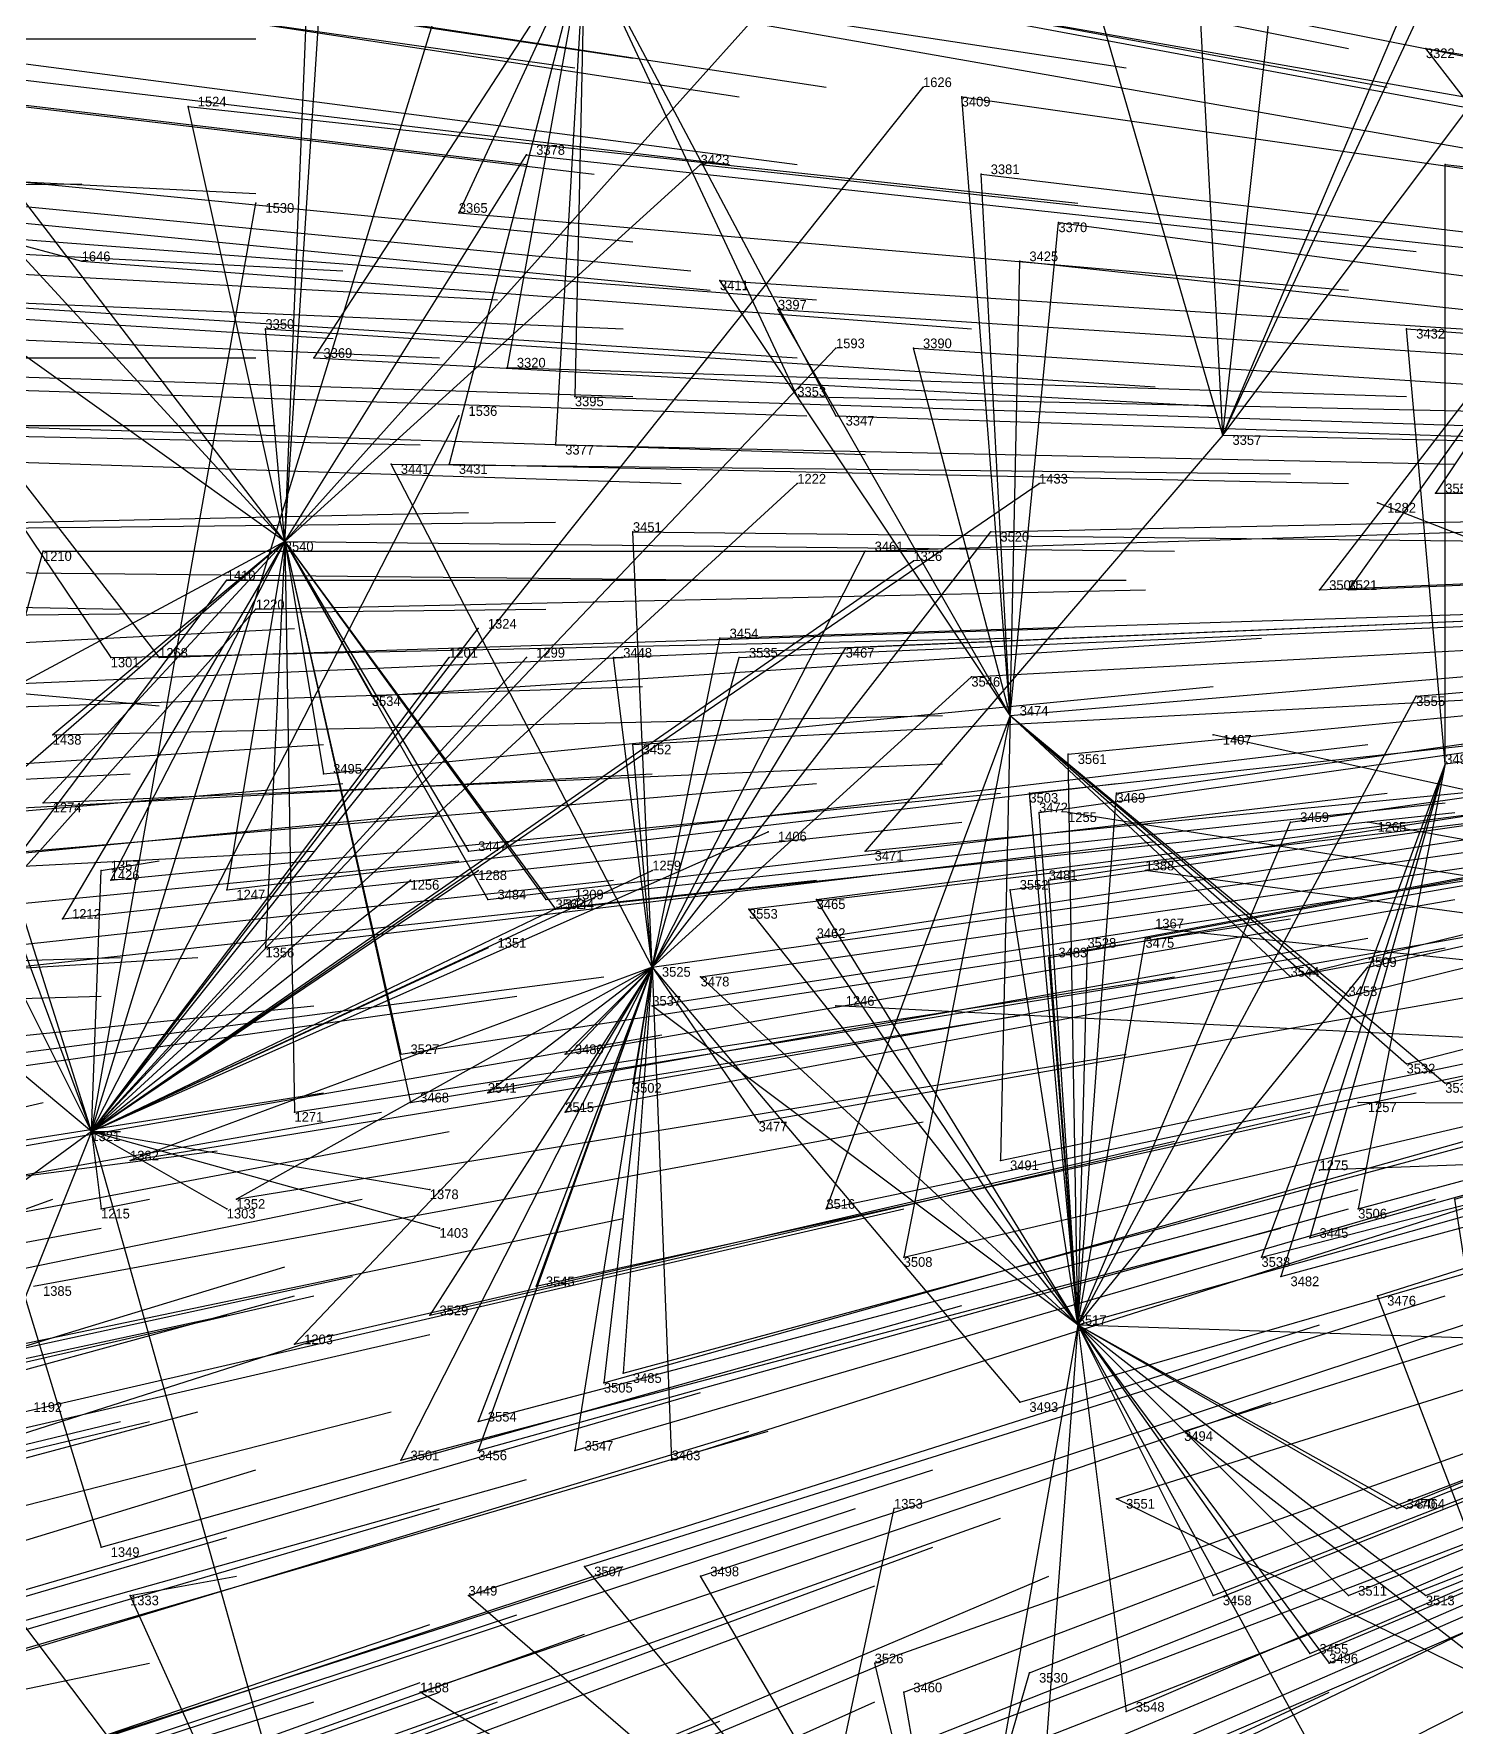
# Model space of a CAD drawing. Extents: x -0.5 to 0.59, y -0.5 to 0.58.
# Drawn here: x -0.3969 to -0.25, y -0.1255 to 0.0495 of the extents above; entities that cross this region are included whole.
import ezdxf

# ---------------------------------------------------------------- set-up
doc = ezdxf.new("R2010")
doc.units = 0
for name, color, linetype in [('Clients', 3, 'CONTINUOUS'), ('Facilities', 3, 'CONTINUOUS'), ('Facilities_lines', 3, 'CONTINUOUS'), ('Normals', 1, 'CONTINUOUS'), ('Source_points', 5, 'CONTINUOUS'), ('Text', 3, 'CONTINUOUS')]:
    doc.layers.add(name, color=color, linetype=linetype)

msp = doc.modelspace()

# ---------------------------------------------------------------- linework, layer by layer
at = {"layer": 'Clients', "color": 5}
for p in [(-0.253, 0.048, -0.644), (-0.305, 0.044, -1.25), (-0.301, 0.043, -0.761), (-0.381, 0.042, -0.958), (-0.346, 0.037, -0.87), (-0.328, 0.036, -0.826), (-0.251, 0.036, -0.633), (-0.299, 0.035, -0.752), (-0.374, 0.032, -1.25), (-0.353, 0.031, -0.887), (-0.291, 0.03, -0.732), (-0.392, 0.026, -0.983), (-0.295, 0.026, -0.74), (-0.326, 0.024, -0.818), (-0.32, 0.021, -0.802), (-0.373, 0.019, -0.935), (-0.255, 0.019, -0.638), (-0.368, 0.016, -0.921), (-0.314, 0.017, -1.25), (-0.306, 0.017, -0.766), (-0.348, 0.015, -0.87), (-0.341, 0.012, -0.854), (-0.318, 0.012, -0.796), (-0.353, 0.01, -1.25), (-0.314, 0.01, -0.784), (-0.343, 0.007, -0.857), (-0.36, 0.005, -0.9), (-0.354, 0.005, -0.885), (-0.318, 0.003, -1.25), (-0.293, 0.003, -1.25), (-0.252, 0.002, -0.63), (-0.258, 0.001, -1.25), (-0.335, -0.002, -0.838), (-0.298, -0.002, -0.745), (-0.396, -0.004, -0.991), (-0.311, -0.004, -0.777), (-0.306, -0.005, -1.25), (-0.377, -0.007, -0.943), (-0.264, -0.008, -0.66), (-0.261, -0.008, -0.654), (-0.374, -0.01, -0.936), (-0.351, -0.012, -1.25), (-0.326, -0.013, -0.815), (-0.313, -0.014, -0.784), (-0.389, -0.015, -0.973), (-0.384, -0.015, -0.961), (-0.354, -0.015, -1.25), (-0.346, -0.015, -1.25), (-0.337, -0.015, -0.843), (-0.324, -0.015, -0.811), (-0.3, -0.017, -0.752), (-0.362, -0.019, -0.907), (-0.254, -0.019, -0.637), (-0.395, -0.023, -0.99), (-0.335, -0.024, -0.839), (-0.275, -0.023, -1.25), (-0.29, -0.025, -0.727), (-0.367, -0.027, -0.919), (-0.294, -0.029, -0.74), (-0.285, -0.029, -0.717), (-0.396, -0.03, -0.992), (-0.293, -0.031, -0.737), (-0.29, -0.031, -1.25), (-0.321, -0.033, -1.25), (-0.267, -0.032, -0.671), (-0.259, -0.032, -1.25), (-0.352, -0.035, -0.884), (-0.311, -0.035, -0.782), (-0.39, -0.037, -1.25), (-0.389, -0.038, -0.978), (-0.358, -0.038, -1.25), (-0.351, -0.037, -1.25), (-0.333, -0.037, -1.25), (-0.292, -0.038, -0.737), (-0.282, -0.037, -1.25), (-0.377, -0.039, -0.947), (-0.35, -0.04, -0.88), (-0.344, -0.04, -0.865), (-0.341, -0.04, -1.25), (-0.316, -0.04, -0.796), (-0.296, -0.039, -0.746), (-0.394, -0.042, -0.99), (-0.343, -0.041, -0.862), (-0.323, -0.041, -0.815), (-0.281, -0.043, -1.25), (-0.373, -0.045, -0.94), (-0.35, -0.045, -1.25), (-0.316, -0.044, -0.798), (-0.288, -0.045, -0.73), (-0.282, -0.044, -0.714), (-0.292, -0.046, -0.738), (-0.259, -0.047, -0.659), (-0.328, -0.048, -0.83), (-0.267, -0.048, -0.678), (-0.261, -0.05, -0.665), (-0.333, -0.051, -0.843), (-0.314, -0.051, -1.25), (-0.359, -0.056, -0.907), (-0.342, -0.056, -0.866), (-0.255, -0.057, -0.654), (-0.335, -0.059, -0.851), (-0.251, -0.059, -0.646), (-0.358, -0.061, -0.907), (-0.35, -0.06, -0.888), (-0.26, -0.061, -1.25), (-0.37, -0.062, -0.939), (-0.342, -0.062, -0.87), (-0.322, -0.063, -0.821), (-0.387, -0.067, -0.982), (-0.297, -0.067, -0.76), (-0.264, -0.068, -1.25), (-0.356, -0.07, -1.25), (-0.376, -0.071, -0.958), (-0.25, -0.071, -0.65), (-0.39, -0.072, -1.25), (-0.377, -0.072, -1.25), (-0.315, -0.072, -0.808), (-0.26, -0.072, -0.675), (-0.355, -0.074, -1.25), (-0.265, -0.075, -0.688), (-0.307, -0.077, -0.792), (-0.27, -0.077, -0.703), (-0.345, -0.08, -0.885), (-0.268, -0.079, -0.698), (-0.258, -0.081, -0.676), (-0.356, -0.083, -0.913), (-0.37, -0.086, -0.948), (-0.336, -0.089, -0.869), (-0.338, -0.09, -0.875), (-0.295, -0.092, -0.772), (-0.351, -0.094, -0.908), (-0.278, -0.095, -0.735), (-0.359, -0.098, -0.929), (-0.351, -0.097, -0.912), (-0.341, -0.097, -0.885), (-0.331, -0.098, -0.864), (-0.308, -0.103, -1.25), (-0.285, -0.102, -0.757), (-0.256, -0.103, -0.689), (-0.255, -0.103, -0.686), (-0.39, -0.107, -1.01), (-0.34, -0.109, -0.892), (-0.328, -0.11, -0.864), (-0.387, -0.112, -1.25), (-0.352, -0.112, -0.924), (-0.275, -0.112, -0.742), (-0.261, -0.112, -0.709), (-0.253, -0.112, -0.693), (-0.31, -0.119, -0.831), (-0.265, -0.118, -0.724), (-0.263, -0.119, -0.722), (-0.294, -0.12, -0.794), (-0.357, -0.122, -0.944), (-0.307, -0.122, -0.825), (-0.284, -0.124, -0.775)]:
    msp.add_point(p, dxfattribs=at)
at = {"layer": 'Facilities', "color": 3}
for p in [(-0.274, 0.008, -0.684), (-0.371, -0.003, -0.928), (-0.296, -0.021, -0.741), (-0.251, -0.026, -0.631), (-0.333, -0.047, -0.841), (-0.391, -0.064, -1.25), (-0.289, -0.084, -0.753)]:
    msp.add_point(p, dxfattribs=at)
at = {"layer": 'Facilities_lines', "color": 3}
for p, q in [((-0.391, -0.064, -1.25), (-0.346, 0.082, -1.25)), ((-0.371, -0.003, -0.928), (-0.366, 0.074, -0.933)), ((-0.371, -0.003, -0.928), (-0.368, 0.07, -0.938)), ((-0.274, 0.008, -0.684), (-0.246, 0.068, -0.638)), ((-0.274, 0.008, -0.684), (-0.249, 0.067, -0.644)), ((-0.274, 0.008, -0.684), (-0.277, 0.064, -0.711)), ((-0.274, 0.008, -0.684), (-0.29, 0.063, -0.741)), ((-0.274, 0.008, -0.684), (-0.268, 0.062, -0.687)), ((-0.34, 0.059, -0.863), (-0.368, 0.016, -0.921)), ((-0.34, 0.059, -0.863), (-0.354, 0.005, -0.885)), ((-0.34, 0.059, -0.863), (-0.353, 0.031, -0.887)), ((-0.34, 0.059, -0.863), (-0.348, 0.015, -0.87)), ((-0.34, 0.059, -0.863), (-0.343, 0.007, -0.857)), ((-0.34, 0.059, -0.863), (-0.341, 0.012, -0.854)), ((-0.34, 0.059, -0.863), (-0.314, 0.01, -0.784)), ((-0.34, 0.059, -0.863), (-0.318, 0.012, -0.796)), ((-0.371, -0.003, -0.928), (-0.319, 0.055, -0.809)), ((-0.274, 0.008, -0.684), (-0.238, 0.056, -0.611)), ((-0.371, -0.003, -0.928), (-0.41, 0.048, -1.031)), ((-0.206, -0.013, -0.516), (-0.253, 0.048, -0.644)), ((-0.371, -0.003, -0.928), (-0.417, 0.047, -1.049)), ((-0.391, -0.064, -1.25), (-0.305, 0.044, -1.25)), ((-0.224, 0.044, -0.571), (-0.264, -0.008, -0.66)), ((-0.224, 0.044, -0.571), (-0.261, -0.008, -0.654)), ((-0.224, 0.044, -0.571), (-0.252, 0.002, -0.63)), ((-0.296, -0.021, -0.741), (-0.301, 0.043, -0.761)), ((-0.371, -0.003, -0.928), (-0.381, 0.042, -0.958)), ((-0.371, -0.003, -0.928), (-0.427, 0.037, -1.071)), ((-0.371, -0.003, -0.928), (-0.346, 0.037, -0.87)), ((-0.371, -0.003, -0.928), (-0.328, 0.036, -0.826)), ((-0.251, -0.026, -0.631), (-0.251, 0.036, -0.633)), ((-0.391, -0.064, -1.25), (-0.422, 0.034, -1.25)), ((-0.422, 0.034, -1.057), (-0.384, -0.015, -0.961)), ((-0.422, 0.034, -1.057), (-0.389, -0.015, -0.973)), ((-0.422, 0.034, -1.057), (-0.392, 0.026, -0.983)), ((-0.296, -0.021, -0.741), (-0.299, 0.035, -0.752)), ((-0.391, -0.064, -1.25), (-0.374, 0.032, -1.25)), ((-0.296, -0.021, -0.741), (-0.291, 0.03, -0.732)), ((-0.296, -0.021, -0.741), (-0.295, 0.026, -0.74)), ((-0.296, -0.021, -0.741), (-0.326, 0.024, -0.818)), ((-0.296, -0.021, -0.741), (-0.32, 0.021, -0.802)), ((-0.371, -0.003, -0.928), (-0.373, 0.019, -0.935)), ((-0.251, -0.026, -0.631), (-0.255, 0.019, -0.638)), ((-0.391, -0.064, -1.25), (-0.314, 0.017, -1.25)), ((-0.296, -0.021, -0.741), (-0.306, 0.017, -0.766)), ((-0.391, -0.064, -1.25), (-0.353, 0.01, -1.25)), ((-0.274, 0.008, -0.684), (-0.311, -0.035, -0.782)), ((-0.391, -0.064, -1.25), (-0.417, 0.006, -1.25)), ((-0.333, -0.047, -0.841), (-0.36, 0.005, -0.9)), ((-0.391, -0.064, -1.25), (-0.318, 0.003, -1.25)), ((-0.391, -0.064, -1.25), (-0.293, 0.003, -1.25)), ((-0.096, -0.062, -1.25), (-0.258, 0.001, -1.25)), ((-0.371, -0.003, -0.928), (-0.425, -0.032, -1.067)), ((-0.371, -0.003, -0.928), (-0.409, -0.036, -1.027)), ((-0.371, -0.003, -0.928), (-0.396, -0.03, -0.992)), ((-0.371, -0.003, -0.928), (-0.395, -0.023, -0.99)), ((-0.371, -0.003, -0.928), (-0.394, -0.042, -0.99)), ((-0.371, -0.003, -0.928), (-0.389, -0.038, -0.978)), ((-0.371, -0.003, -0.928), (-0.377, -0.039, -0.947)), ((-0.371, -0.003, -0.928), (-0.373, -0.045, -0.94)), ((-0.371, -0.003, -0.928), (-0.37, -0.062, -0.939)), ((-0.371, -0.003, -0.928), (-0.358, -0.061, -0.907)), ((-0.371, -0.003, -0.928), (-0.343, -0.041, -0.862)), ((-0.371, -0.003, -0.928), (-0.352, -0.035, -0.884)), ((-0.371, -0.003, -0.928), (-0.35, -0.04, -0.88)), ((-0.371, -0.003, -0.928), (-0.359, -0.056, -0.907)), ((-0.371, -0.003, -0.928), (-0.367, -0.027, -0.919)), ((-0.371, -0.003, -0.928), (-0.362, -0.019, -0.907)), ((-0.371, -0.003, -0.928), (-0.344, -0.04, -0.865)), ((-0.333, -0.047, -0.841), (-0.335, -0.002, -0.838)), ((-0.333, -0.047, -0.841), (-0.298, -0.002, -0.745)), ((-0.408, -0.048, -1.028), (-0.396, -0.004, -0.991)), ((-0.391, -0.064, -1.25), (-0.306, -0.005, -1.25)), ((-0.333, -0.047, -0.841), (-0.311, -0.004, -0.777)), ((-0.408, -0.048, -1.028), (-0.377, -0.007, -0.943)), ((-0.408, -0.048, -1.028), (-0.374, -0.01, -0.936)), ((-0.391, -0.064, -1.25), (-0.351, -0.012, -1.25)), ((-0.333, -0.047, -0.841), (-0.326, -0.013, -0.815)), ((-0.333, -0.047, -0.841), (-0.313, -0.014, -0.784)), ((-0.391, -0.064, -1.25), (-0.354, -0.015, -1.25)), ((-0.391, -0.064, -1.25), (-0.346, -0.015, -1.25)), ((-0.333, -0.047, -0.841), (-0.337, -0.015, -0.843)), ((-0.333, -0.047, -0.841), (-0.324, -0.015, -0.811)), ((-0.333, -0.047, -0.841), (-0.3, -0.017, -0.752)), ((-0.289, -0.084, -0.753), (-0.254, -0.019, -0.637)), ((-0.391, -0.064, -1.25), (-0.413, -0.02, -1.25)), ((-0.296, -0.021, -0.741), (-0.315, -0.072, -0.808)), ((-0.296, -0.021, -0.741), (-0.307, -0.077, -0.792)), ((-0.296, -0.021, -0.741), (-0.297, -0.067, -0.76)), ((-0.296, -0.021, -0.741), (-0.261, -0.05, -0.665)), ((-0.296, -0.021, -0.741), (-0.255, -0.057, -0.654)), ((-0.296, -0.021, -0.741), (-0.251, -0.059, -0.646)), ((-0.296, -0.021, -0.741), (-0.267, -0.048, -0.678)), ((-0.333, -0.047, -0.841), (-0.335, -0.024, -0.839)), ((-0.096, -0.062, -1.25), (-0.275, -0.023, -1.25)), ((-0.289, -0.084, -0.753), (-0.29, -0.025, -0.727)), ((-0.251, -0.026, -0.631), (-0.27, -0.077, -0.703)), ((-0.251, -0.026, -0.631), (-0.268, -0.079, -0.698)), ((-0.251, -0.026, -0.631), (-0.265, -0.075, -0.688)), ((-0.251, -0.026, -0.631), (-0.26, -0.072, -0.675)), ((-0.391, -0.064, -1.25), (-0.434, -0.028, -1.25)), ((-0.289, -0.084, -0.753), (-0.294, -0.029, -0.74)), ((-0.289, -0.084, -0.753), (-0.285, -0.029, -0.717)), ((-0.289, -0.084, -0.753), (-0.293, -0.031, -0.737)), ((-0.096, -0.062, -1.25), (-0.29, -0.031, -1.25)), ((-0.391, -0.064, -1.25), (-0.321, -0.033, -1.25)), ((-0.289, -0.084, -0.753), (-0.267, -0.032, -0.671)), ((-0.096, -0.062, -1.25), (-0.259, -0.032, -1.25)), ((-0.391, -0.064, -1.25), (-0.333, -0.037, -1.25)), ((-0.391, -0.064, -1.25), (-0.351, -0.037, -1.25)), ((-0.391, -0.064, -1.25), (-0.39, -0.037, -1.25)), ((-0.391, -0.064, -1.25), (-0.358, -0.038, -1.25)), ((-0.289, -0.084, -0.753), (-0.292, -0.038, -0.737)), ((-0.096, -0.062, -1.25), (-0.282, -0.037, -1.25)), ((-0.391, -0.064, -1.25), (-0.341, -0.04, -1.25)), ((-0.289, -0.084, -0.753), (-0.316, -0.04, -0.796)), ((-0.289, -0.084, -0.753), (-0.296, -0.039, -0.746)), ((-0.289, -0.084, -0.753), (-0.323, -0.041, -0.815)), ((-0.096, -0.062, -1.25), (-0.281, -0.043, -1.25)), ((-0.391, -0.064, -1.25), (-0.35, -0.045, -1.25)), ((-0.289, -0.084, -0.753), (-0.316, -0.044, -0.798)), ((-0.289, -0.084, -0.753), (-0.282, -0.044, -0.714)), ((-0.289, -0.084, -0.753), (-0.288, -0.045, -0.73)), ((-0.333, -0.047, -0.841), (-0.387, -0.067, -0.982)), ((-0.333, -0.047, -0.841), (-0.376, -0.071, -0.958)), ((-0.333, -0.047, -0.841), (-0.37, -0.086, -0.948)), ((-0.333, -0.047, -0.841), (-0.359, -0.098, -0.929)), ((-0.333, -0.047, -0.841), (-0.356, -0.083, -0.913)), ((-0.333, -0.047, -0.841), (-0.351, -0.097, -0.912)), ((-0.333, -0.047, -0.841), (-0.351, -0.094, -0.908)), ((-0.333, -0.047, -0.841), (-0.35, -0.06, -0.888)), ((-0.333, -0.047, -0.841), (-0.345, -0.08, -0.885)), ((-0.333, -0.047, -0.841), (-0.342, -0.062, -0.87)), ((-0.333, -0.047, -0.841), (-0.342, -0.056, -0.866)), ((-0.333, -0.047, -0.841), (-0.341, -0.097, -0.885)), ((-0.333, -0.047, -0.841), (-0.338, -0.09, -0.875)), ((-0.333, -0.047, -0.841), (-0.336, -0.089, -0.869)), ((-0.333, -0.047, -0.841), (-0.335, -0.059, -0.851)), ((-0.333, -0.047, -0.841), (-0.331, -0.098, -0.864)), ((-0.333, -0.047, -0.841), (-0.322, -0.063, -0.821)), ((-0.333, -0.047, -0.841), (-0.295, -0.092, -0.772)), ((-0.289, -0.084, -0.753), (-0.292, -0.046, -0.738)), ((-0.289, -0.084, -0.753), (-0.259, -0.047, -0.659)), ((-0.408, -0.048, -1.028), (-0.39, -0.107, -1.01)), ((-0.289, -0.084, -0.753), (-0.328, -0.048, -0.83)), ((-0.289, -0.084, -0.753), (-0.333, -0.051, -0.843)), ((-0.096, -0.062, -1.25), (-0.314, -0.051, -1.25)), ((-0.096, -0.062, -1.25), (-0.26, -0.061, -1.25)), ((-0.096, -0.062, -1.25), (-0.264, -0.068, -1.25)), ((-0.391, -0.064, -1.25), (-0.425, -0.149, -1.25)), ((-0.391, -0.064, -1.25), (-0.406, -0.075, -1.25)), ((-0.391, -0.064, -1.25), (-0.39, -0.072, -1.25)), ((-0.391, -0.064, -1.25), (-0.349, -0.213, -1.25)), ((-0.391, -0.064, -1.25), (-0.377, -0.072, -1.25)), ((-0.391, -0.064, -1.25), (-0.356, -0.07, -1.25)), ((-0.391, -0.064, -1.25), (-0.355, -0.074, -1.25)), ((-0.242, -0.123, -0.678), (-0.25, -0.071, -0.65)), ((-0.367, -0.156, -1.25), (-0.426, -0.078, -1.25)), ((-0.242, -0.123, -0.678), (-0.258, -0.081, -0.676)), ((-0.289, -0.084, -0.753), (-0.301, -0.152, -0.842)), ((-0.289, -0.084, -0.753), (-0.293, -0.137, -0.809)), ((-0.289, -0.084, -0.753), (-0.265, -0.118, -0.724)), ((-0.289, -0.084, -0.753), (-0.275, -0.112, -0.742)), ((-0.289, -0.084, -0.753), (-0.255, -0.103, -0.686)), ((-0.289, -0.084, -0.753), (-0.256, -0.103, -0.689)), ((-0.289, -0.084, -0.753), (-0.263, -0.119, -0.722)), ((-0.289, -0.084, -0.753), (-0.261, -0.112, -0.709)), ((-0.289, -0.084, -0.753), (-0.253, -0.112, -0.693)), ((-0.289, -0.084, -0.753), (-0.263, -0.131, -0.735)), ((-0.289, -0.084, -0.753), (-0.284, -0.124, -0.775)), ((-0.289, -0.084, -0.753), (-0.229, -0.086, -0.61)), ((-0.242, -0.123, -0.678), (-0.278, -0.095, -0.735)), ((-0.34, -0.253, -1.25), (-0.308, -0.103, -1.25)), ((-0.242, -0.123, -0.678), (-0.285, -0.102, -0.757)), ((-0.301, -0.156, -0.848), (-0.34, -0.109, -0.892)), ((-0.301, -0.156, -0.848), (-0.328, -0.11, -0.864)), ((-0.367, -0.156, -1.25), (-0.387, -0.112, -1.25)), ((-0.301, -0.156, -0.848), (-0.352, -0.112, -0.924)), ((-0.301, -0.156, -0.848), (-0.31, -0.119, -0.831)), ((-0.315, -0.193, -0.923), (-0.294, -0.12, -0.794)), ((-0.301, -0.156, -0.848), (-0.357, -0.122, -0.944)), ((-0.301, -0.156, -0.848), (-0.307, -0.122, -0.825))]:
    msp.add_line(p, q, dxfattribs=at)
at = {"layer": 'Normals', "color": 1}
for p, q in [((-0.351, 0.066, -0.894), (-0.261, 0.048, -0.932)), ((-0.339, 0.065, -0.862), (-0.248, 0.047, -0.9)), ((-0.428, 0.061, -1.08), (-0.335, 0.047, -1.116)), ((-0.376, 0.06, -0.951), (-0.284, 0.046, -0.989)), ((-0.349, 0.061, -0.884), (-0.257, 0.044, -0.922)), ((-0.433, 0.059, -1.093), (-0.341, 0.046, -1.13)), ((-0.407, 0.058, -1.027), (-0.315, 0.044, -1.065)), ((-0.34, 0.059, -0.863), (-0.249, 0.043, -0.901)), ((-0.416, 0.057, -1.05), (-0.324, 0.043, -1.086)), ((-0.319, 0.055, -0.809), (-0.228, 0.038, -0.846)), ((-0.336, 0.053, -0.851), (-0.245, 0.037, -0.89)), ((-0.473, 0.049, -1.19), (-0.374, 0.049, -1.198)), ((-0.41, 0.048, -1.031), (-0.318, 0.036, -1.069)), ((-0.253, 0.048, -0.644), (-0.161, 0.033, -0.681)), ((-0.439, 0.047, -1.103), (-0.346, 0.036, -1.14)), ((-0.432, 0.046, -1.085), (-0.339, 0.035, -1.122)), ((-0.417, 0.047, -1.049), (-0.325, 0.036, -1.086)), ((-0.305, 0.044, -1.25), (-0.305, 0.044, -1.15)), ((-0.301, 0.043, -0.761), (-0.21, 0.03, -0.8)), ((-0.381, 0.042, -0.958), (-0.289, 0.032, -0.996)), ((-0.473, 0.038, -1.186), (-0.374, 0.033, -1.2)), ((-0.427, 0.037, -1.071), (-0.335, 0.028, -1.108)), ((-0.346, 0.037, -0.87), (-0.254, 0.027, -0.907)), ((-0.328, 0.036, -0.826), (-0.236, 0.026, -0.864)), ((-0.251, 0.036, -0.633), (-0.158, 0.025, -0.669)), ((-0.488, 0.033, -1.223), (-0.392, 0.034, -1.194)), ((-0.422, 0.034, -1.057), (-0.329, 0.025, -1.095)), ((-0.299, 0.035, -0.752), (-0.207, 0.024, -0.791)), ((-0.419, 0.032, -1.052), (-0.327, 0.023, -1.089)), ((-0.374, 0.032, -1.25), (-0.374, 0.032, -1.15)), ((-0.461, 0.03, -1.155), (-0.365, 0.025, -1.183)), ((-0.353, 0.031, -0.887), (-0.261, 0.023, -0.924)), ((-0.291, 0.03, -0.732), (-0.2, 0.018, -0.771)), ((-0.408, 0.029, -1.024), (-0.316, 0.022, -1.062)), ((-0.442, 0.027, -1.107), (-0.349, 0.022, -1.143)), ((-0.392, 0.026, -0.983), (-0.3, 0.019, -1.021)), ((-0.295, 0.026, -0.74), (-0.203, 0.016, -0.779)), ((-0.462, 0.024, -1.156), (-0.366, 0.018, -1.184)), ((-0.429, 0.023, -1.074), (-0.336, 0.019, -1.112)), ((-0.326, 0.024, -0.818), (-0.234, 0.018, -0.855)), ((-0.411, 0.022, -1.028), (-0.318, 0.016, -1.066)), ((-0.448, 0.02, -1.122), (-0.355, 0.016, -1.158)), ((-0.32, 0.021, -0.802), (-0.228, 0.015, -0.839)), ((-0.373, 0.019, -0.935), (-0.281, 0.013, -0.971)), ((-0.255, 0.019, -0.638), (-0.162, 0.012, -0.675)), ((-0.473, 0.016, -1.184), (-0.374, 0.016, -1.195)), ((-0.368, 0.016, -0.921), (-0.275, 0.011, -0.958)), ((-0.314, 0.017, -1.25), (-0.314, 0.017, -1.15)), ((-0.306, 0.017, -0.766), (-0.214, 0.011, -0.804)), ((-0.428, 0.015, -1.071), (-0.335, 0.012, -1.108)), ((-0.348, 0.015, -0.87), (-0.255, 0.012, -0.907)), ((-0.409, 0.013, -1.023), (-0.317, 0.01, -1.061)), ((-0.341, 0.012, -0.854), (-0.249, 0.009, -0.891)), ((-0.318, 0.012, -0.796), (-0.225, 0.01, -0.833)), ((-0.471, 0.009, -1.178), (-0.372, 0.009, -1.193)), ((-0.45, 0.009, -1.124), (-0.357, 0.007, -1.161)), ((-0.404, 0.009, -1.009), (-0.311, 0.006, -1.047)), ((-0.353, 0.01, -1.25), (-0.353, 0.01, -1.15)), ((-0.314, 0.01, -0.784), (-0.221, 0.007, -0.822)), ((-0.274, 0.008, -0.684), (-0.182, 0.006, -0.724)), ((-0.423, 0.006, -1.057), (-0.33, 0.003, -1.094)), ((-0.343, 0.007, -0.857), (-0.25, 0.005, -0.894)), ((-0.36, 0.005, -0.9), (-0.267, 0.004, -0.938)), ((-0.354, 0.005, -0.885), (-0.261, 0.003, -0.922)), ((-0.318, 0.003, -1.25), (-0.318, 0.003, -1.15)), ((-0.293, 0.003, -1.25), (-0.293, 0.003, -1.15)), ((-0.252, 0.002, -0.63), (-0.159, 0.002, -0.666)), ((-0.445, -0.002, -1.113), (-0.352, 0, -1.15)), ((-0.298, -0.002, -0.745), (-0.205, 0, -0.783)), ((-0.258, 0.001, -1.25), (-0.258, 0.001, -1.15)), ((-0.436, -0.002, -1.09), (-0.343, -0.001, -1.128)), ((-0.311, -0.004, -0.777), (-0.218, -0.001, -0.815)), ((-0.371, -0.003, -0.928), (-0.279, -0.004, -0.966)), ((-0.335, -0.002, -0.838), (-0.242, -0.003, -0.875)), ((-0.396, -0.004, -0.991), (-0.303, -0.004, -1.028)), ((-0.306, -0.005, -1.25), (-0.306, -0.005, -1.15)), ((-0.264, -0.008, -0.66), (-0.172, -0.004, -0.698)), ((-0.261, -0.008, -0.654), (-0.169, -0.004, -0.692)), ((-0.418, -0.006, -1.044), (-0.325, -0.007, -1.082)), ((-0.377, -0.007, -0.943), (-0.284, -0.007, -0.981)), ((-0.487, -0.008, -1.218), (-0.388, -0.01, -1.206)), ((-0.374, -0.01, -0.936), (-0.282, -0.008, -0.974)), ((-0.437, -0.011, -1.092), (-0.344, -0.01, -1.13)), ((-0.326, -0.013, -0.815), (-0.233, -0.01, -0.852)), ((-0.313, -0.014, -0.784), (-0.221, -0.01, -0.822)), ((-0.483, -0.011, -1.208), (-0.384, -0.02, -1.198)), ((-0.468, -0.017, -1.171), (-0.37, -0.012, -1.191)), ((-0.384, -0.015, -0.961), (-0.291, -0.012, -0.998)), ((-0.351, -0.012, -1.25), (-0.351, -0.012, -1.15)), ((-0.337, -0.015, -0.843), (-0.244, -0.011, -0.879)), ((-0.324, -0.015, -0.811), (-0.231, -0.011, -0.848)), ((-0.3, -0.017, -0.752), (-0.208, -0.012, -0.79)), ((-0.254, -0.019, -0.637), (-0.162, -0.011, -0.675)), ((-0.389, -0.015, -0.973), (-0.296, -0.013, -1.01)), ((-0.362, -0.019, -0.907), (-0.27, -0.013, -0.944)), ((-0.296, -0.021, -0.741), (-0.203, -0.013, -0.778)), ((-0.251, -0.026, -0.631), (-0.16, -0.014, -0.671)), ((-0.429, -0.019, -1.074), (-0.336, -0.015, -1.111)), ((-0.354, -0.015, -1.25), (-0.354, -0.015, -1.15)), ((-0.346, -0.015, -1.25), (-0.346, -0.015, -1.15)), ((-0.29, -0.025, -0.727), (-0.198, -0.016, -0.765)), ((-0.285, -0.029, -0.717), (-0.193, -0.016, -0.754)), ((-0.427, -0.021, -1.068), (-0.334, -0.018, -1.105)), ((-0.367, -0.027, -0.919), (-0.275, -0.018, -0.957)), ((-0.335, -0.024, -0.839), (-0.242, -0.019, -0.875)), ((-0.294, -0.029, -0.74), (-0.202, -0.019, -0.778)), ((-0.293, -0.031, -0.737), (-0.201, -0.018, -0.774)), ((-0.267, -0.032, -0.671), (-0.175, -0.019, -0.71)), ((-0.395, -0.023, -0.99), (-0.303, -0.021, -1.027)), ((-0.463, -0.03, -1.159), (-0.367, -0.024, -1.187)), ((-0.352, -0.035, -0.884), (-0.259, -0.024, -0.921)), ((-0.292, -0.038, -0.737), (-0.201, -0.024, -0.774)), ((-0.275, -0.023, -1.25), (-0.275, -0.023, -1.15)), ((-0.396, -0.03, -0.992), (-0.303, -0.026, -1.029)), ((-0.311, -0.035, -0.782), (-0.219, -0.026, -0.82)), ((-0.296, -0.039, -0.746), (-0.204, -0.026, -0.784)), ((-0.267, -0.048, -0.678), (-0.177, -0.026, -0.716)), ((-0.486, -0.032, -1.218), (-0.387, -0.027, -1.208)), ((-0.458, -0.036, -1.148), (-0.365, -0.028, -1.185)), ((-0.425, -0.032, -1.067), (-0.333, -0.027, -1.103)), ((-0.409, -0.036, -1.027), (-0.316, -0.028, -1.063)), ((-0.377, -0.039, -0.947), (-0.285, -0.028, -0.984)), ((-0.316, -0.04, -0.796), (-0.224, -0.028, -0.833)), ((-0.288, -0.045, -0.73), (-0.197, -0.028, -0.767)), ((-0.282, -0.044, -0.714), (-0.191, -0.027, -0.751)), ((-0.261, -0.05, -0.665), (-0.172, -0.028, -0.703)), ((-0.259, -0.047, -0.659), (-0.169, -0.027, -0.697)), ((-0.389, -0.038, -0.978), (-0.297, -0.029, -1.015)), ((-0.35, -0.04, -0.88), (-0.257, -0.029, -0.916)), ((-0.447, -0.04, -1.123), (-0.355, -0.031, -1.16)), ((-0.344, -0.04, -0.865), (-0.251, -0.03, -0.902)), ((-0.343, -0.041, -0.862), (-0.25, -0.031, -0.899)), ((-0.323, -0.041, -0.815), (-0.231, -0.03, -0.852)), ((-0.316, -0.044, -0.798), (-0.224, -0.03, -0.835)), ((-0.292, -0.046, -0.738), (-0.2, -0.03, -0.776)), ((-0.29, -0.031, -1.25), (-0.29, -0.031, -1.15)), ((-0.394, -0.042, -0.99), (-0.301, -0.032, -1.027)), ((-0.321, -0.033, -1.25), (-0.321, -0.033, -1.15)), ((-0.259, -0.032, -1.25), (-0.259, -0.032, -1.15)), ((-0.465, -0.04, -1.166), (-0.368, -0.035, -1.19)), ((-0.373, -0.045, -0.94), (-0.281, -0.034, -0.978)), ((-0.333, -0.047, -0.841), (-0.241, -0.034, -0.879)), ((-0.328, -0.048, -0.83), (-0.237, -0.035, -0.868)), ((-0.255, -0.057, -0.654), (-0.166, -0.034, -0.692)), ((-0.445, -0.045, -1.118), (-0.353, -0.036, -1.156)), ((-0.39, -0.037, -1.25), (-0.384, -0.036, -1.15)), ((-0.429, -0.048, -1.08), (-0.337, -0.038, -1.118)), ((-0.408, -0.048, -1.028), (-0.316, -0.038, -1.064)), ((-0.358, -0.038, -1.25), (-0.358, -0.038, -1.15)), ((-0.351, -0.037, -1.25), (-0.351, -0.037, -1.15)), ((-0.333, -0.037, -1.25), (-0.333, -0.037, -1.15)), ((-0.333, -0.051, -0.843), (-0.242, -0.037, -0.881)), ((-0.282, -0.037, -1.25), (-0.282, -0.037, -1.15)), ((-0.251, -0.059, -0.646), (-0.161, -0.038, -0.684)), ((-0.342, -0.056, -0.866), (-0.25, -0.04, -0.903)), ((-0.341, -0.04, -1.25), (-0.341, -0.04, -1.15)), ((-0.359, -0.056, -0.907), (-0.267, -0.042, -0.945)), ((-0.335, -0.059, -0.851), (-0.244, -0.043, -0.888)), ((-0.281, -0.043, -1.25), (-0.281, -0.043, -1.15)), ((-0.35, -0.06, -0.888), (-0.259, -0.044, -0.925)), ((-0.35, -0.045, -1.25), (-0.35, -0.045, -1.15)), ((-0.342, -0.062, -0.87), (-0.251, -0.045, -0.907)), ((-0.25, -0.071, -0.65), (-0.162, -0.045, -0.688)), ((-0.488, -0.049, -1.227), (-0.388, -0.046, -1.227)), ((-0.479, -0.052, -1.204), (-0.38, -0.046, -1.216)), ((-0.358, -0.061, -0.907), (-0.266, -0.046, -0.944)), ((-0.322, -0.063, -0.821), (-0.231, -0.047, -0.86)), ((-0.43, -0.06, -1.085), (-0.338, -0.048, -1.123)), ((-0.37, -0.062, -0.939), (-0.279, -0.048, -0.977)), ((-0.297, -0.067, -0.76), (-0.206, -0.048, -0.797)), ((-0.26, -0.072, -0.675), (-0.171, -0.048, -0.713)), ((-0.49, -0.053, -1.232), (-0.39, -0.05, -1.232)), ((-0.439, -0.063, -1.108), (-0.347, -0.05, -1.145)), ((-0.265, -0.075, -0.688), (-0.175, -0.05, -0.725)), ((-0.466, -0.061, -1.174), (-0.368, -0.051, -1.194)), ((-0.387, -0.067, -0.982), (-0.295, -0.052, -1.018)), ((-0.314, -0.051, -1.25), (-0.314, -0.051, -1.15)), ((-0.424, -0.07, -1.074), (-0.332, -0.054, -1.111)), ((-0.315, -0.072, -0.808), (-0.224, -0.053, -0.846)), ((-0.27, -0.077, -0.703), (-0.181, -0.054, -0.74)), ((-0.258, -0.081, -0.676), (-0.17, -0.053, -0.714)), ((-0.376, -0.071, -0.958), (-0.284, -0.056, -0.994)), ((-0.307, -0.077, -0.792), (-0.217, -0.056, -0.83)), ((-0.268, -0.079, -0.698), (-0.179, -0.055, -0.736)), ((-0.289, -0.084, -0.753), (-0.2, -0.059, -0.79)), ((-0.486, -0.082, -1.25), (-0.396, -0.061, -1.211)), ((-0.462, -0.075, -1.171), (-0.367, -0.06, -1.196)), ((-0.345, -0.08, -0.885), (-0.254, -0.06, -0.923)), ((-0.26, -0.061, -1.25), (-0.26, -0.061, -1.15)), ((-0.452, -0.078, -1.147), (-0.361, -0.062, -1.184)), ((-0.397, -0.08, -1.011), (-0.305, -0.063, -1.048)), ((-0.356, -0.083, -0.913), (-0.265, -0.062, -0.949)), ((-0.444, -0.081, -1.129), (-0.354, -0.064, -1.168)), ((-0.391, -0.064, -1.25), (-0.388, -0.064, -1.15)), ((-0.477, -0.079, -1.208), (-0.378, -0.066, -1.219)), ((-0.37, -0.086, -0.948), (-0.279, -0.065, -0.985)), ((-0.338, -0.09, -0.875), (-0.249, -0.065, -0.913)), ((-0.336, -0.089, -0.869), (-0.247, -0.065, -0.907)), ((-0.295, -0.092, -0.772), (-0.205, -0.066, -0.809)), ((-0.278, -0.095, -0.735), (-0.189, -0.067, -0.771)), ((-0.264, -0.068, -1.25), (-0.264, -0.068, -1.15)), ((-0.256, -0.103, -0.689), (-0.17, -0.068, -0.726)), ((-0.255, -0.103, -0.686), (-0.168, -0.068, -0.723)), ((-0.356, -0.07, -1.25), (-0.356, -0.07, -1.15)), ((-0.351, -0.094, -0.908), (-0.26, -0.07, -0.943)), ((-0.331, -0.098, -0.864), (-0.243, -0.07, -0.902)), ((-0.456, -0.09, -1.163), (-0.363, -0.071, -1.194)), ((-0.406, -0.075, -1.25), (-0.395, -0.071, -1.151)), ((-0.39, -0.072, -1.25), (-0.385, -0.071, -1.15)), ((-0.341, -0.097, -0.885), (-0.252, -0.071, -0.923)), ((-0.427, -0.092, -1.091), (-0.336, -0.073, -1.129)), ((-0.398, -0.093, -1.021), (-0.307, -0.072, -1.057)), ((-0.377, -0.072, -1.25), (-0.377, -0.072, -1.15)), ((-0.351, -0.097, -0.912), (-0.261, -0.072, -0.947)), ((-0.487, -0.092, -1.239), (-0.39, -0.074, -1.222)), ((-0.359, -0.098, -0.929), (-0.268, -0.074, -0.965)), ((-0.355, -0.074, -1.25), (-0.355, -0.074, -1.15)), ((-0.285, -0.102, -0.757), (-0.196, -0.074, -0.793)), ((-0.261, -0.112, -0.709), (-0.175, -0.077, -0.747)), ((-0.253, -0.112, -0.693), (-0.167, -0.077, -0.73)), ((-0.466, -0.107, -1.195), (-0.371, -0.078, -1.208)), ((-0.275, -0.112, -0.742), (-0.188, -0.078, -0.779)), ((-0.456, -0.099, -1.167), (-0.364, -0.079, -1.2)), ((-0.465, -0.107, -1.193), (-0.37, -0.081, -1.21)), ((-0.464, -0.103, -1.187), (-0.368, -0.081, -1.207)), ((-0.39, -0.107, -1.01), (-0.301, -0.082, -1.048)), ((-0.34, -0.109, -0.892), (-0.251, -0.081, -0.929)), ((-0.328, -0.11, -0.864), (-0.24, -0.081, -0.903)), ((-0.265, -0.118, -0.724), (-0.179, -0.081, -0.76)), ((-0.263, -0.119, -0.722), (-0.178, -0.082, -0.758)), ((-0.475, -0.104, -1.216), (-0.377, -0.083, -1.22)), ((-0.352, -0.112, -0.924), (-0.264, -0.084, -0.961)), ((-0.46, -0.115, -1.184), (-0.366, -0.085, -1.204)), ((-0.447, -0.106, -1.147), (-0.356, -0.085, -1.185)), ((-0.294, -0.12, -0.794), (-0.208, -0.086, -0.832)), ((-0.284, -0.124, -0.775), (-0.198, -0.087, -0.811)), ((-0.31, -0.119, -0.831), (-0.223, -0.088, -0.868)), ((-0.307, -0.122, -0.825), (-0.22, -0.089, -0.862)), ((-0.263, -0.131, -0.735), (-0.18, -0.089, -0.772)), ((-0.417, -0.117, -1.082), (-0.328, -0.091, -1.12)), ((-0.357, -0.122, -0.944), (-0.269, -0.092, -0.98)), ((-0.484, -0.117, -1.25), (-0.388, -0.094, -1.231)), ((-0.477, -0.119, -1.229), (-0.38, -0.093, -1.23)), ((-0.477, -0.116, -1.25), (-0.385, -0.094, -1.218)), ((-0.45, -0.116, -1.162), (-0.36, -0.093, -1.198)), ((-0.305, -0.127, -0.826), (-0.219, -0.093, -0.864)), ((-0.412, -0.122, -1.074), (-0.323, -0.095, -1.112)), ((-0.41, -0.121, -1.069), (-0.321, -0.095, -1.107)), ((-0.293, -0.137, -0.809), (-0.21, -0.097, -0.847)), ((-0.469, -0.128, -1.214), (-0.374, -0.099, -1.226)), ((-0.391, -0.127, -1.029), (-0.304, -0.099, -1.068)), ((-0.435, -0.125, -1.13), (-0.346, -0.1, -1.168)), ((-0.444, -0.129, -1.156), (-0.355, -0.103, -1.194)), ((-0.4, -0.132, -1.052), (-0.312, -0.103, -1.091)), ((-0.308, -0.103, -1.25), (-0.308, -0.103, -1.15)), ((-0.384, -0.135, -1.018), (-0.297, -0.104, -1.056)), ((-0.329, -0.137, -0.891), (-0.242, -0.104, -0.928)), ((-0.324, -0.139, -0.88), (-0.237, -0.105, -0.917)), ((-0.473, -0.134, -1.229), (-0.377, -0.106, -1.231)), ((-0.391, -0.139, -1.037), (-0.304, -0.107, -1.076)), ((-0.324, -0.143, -0.886), (-0.238, -0.107, -0.922)), ((-0.32, -0.145, -0.879), (-0.235, -0.108, -0.915)), ((-0.424, -0.138, -1.116), (-0.336, -0.109, -1.154)), ((-0.387, -0.112, -1.25), (-0.376, -0.11, -1.151)), ((-0.377, -0.146, -1.01), (-0.292, -0.11, -1.049)), ((-0.396, -0.143, -1.053), (-0.31, -0.111, -1.092)), ((-0.324, -0.148, -0.89), (-0.238, -0.111, -0.926)), ((-0.447, -0.146, -1.175), (-0.356, -0.115, -1.203)), ((-0.435, -0.143, -1.145), (-0.347, -0.114, -1.183)), ((-0.427, -0.147, -1.13), (-0.34, -0.116, -1.167)), ((-0.457, -0.134, -1.25), (-0.385, -0.119, -1.182)), ((-0.395, -0.155, -1.06), (-0.309, -0.119, -1.098)), ((-0.449, -0.154, -1.187), (-0.357, -0.121, -1.209)), ((-0.446, -0.154, -1.179), (-0.355, -0.122, -1.205)), ((-0.347, -0.161, -0.957), (-0.263, -0.122, -0.994)), ((-0.463, -0.153, -1.219), (-0.368, -0.123, -1.229)), ((-0.436, -0.155, -1.157), (-0.349, -0.123, -1.194)), ((-0.395, -0.161, -1.066), (-0.31, -0.123, -1.104)), ((-0.413, -0.159, -1.105), (-0.326, -0.125, -1.143))]:
    msp.add_line(p, q, dxfattribs=at)
at = {"layer": 'Source_points', "color": 5}
for p in [(-0.253, 0.048, -0.644), (-0.305, 0.044, -1.25), (-0.301, 0.043, -0.761), (-0.381, 0.042, -0.958), (-0.346, 0.037, -0.87), (-0.328, 0.036, -0.826), (-0.251, 0.036, -0.633), (-0.299, 0.035, -0.752), (-0.374, 0.032, -1.25), (-0.353, 0.031, -0.887), (-0.291, 0.03, -0.732), (-0.392, 0.026, -0.983), (-0.295, 0.026, -0.74), (-0.326, 0.024, -0.818), (-0.32, 0.021, -0.802), (-0.373, 0.019, -0.935), (-0.255, 0.019, -0.638), (-0.368, 0.016, -0.921), (-0.314, 0.017, -1.25), (-0.306, 0.017, -0.766), (-0.348, 0.015, -0.87), (-0.341, 0.012, -0.854), (-0.318, 0.012, -0.796), (-0.353, 0.01, -1.25), (-0.314, 0.01, -0.784), (-0.274, 0.008, -0.684), (-0.343, 0.007, -0.857), (-0.36, 0.005, -0.9), (-0.354, 0.005, -0.885), (-0.318, 0.003, -1.25), (-0.293, 0.003, -1.25), (-0.252, 0.002, -0.63), (-0.258, 0.001, -1.25), (-0.371, -0.003, -0.928), (-0.335, -0.002, -0.838), (-0.298, -0.002, -0.745), (-0.396, -0.004, -0.991), (-0.311, -0.004, -0.777), (-0.306, -0.005, -1.25), (-0.377, -0.007, -0.943), (-0.264, -0.008, -0.66), (-0.261, -0.008, -0.654), (-0.374, -0.01, -0.936), (-0.351, -0.012, -1.25), (-0.326, -0.013, -0.815), (-0.313, -0.014, -0.784), (-0.389, -0.015, -0.973), (-0.384, -0.015, -0.961), (-0.354, -0.015, -1.25), (-0.346, -0.015, -1.25), (-0.337, -0.015, -0.843), (-0.324, -0.015, -0.811), (-0.3, -0.017, -0.752), (-0.362, -0.019, -0.907), (-0.254, -0.019, -0.637), (-0.296, -0.021, -0.741), (-0.395, -0.023, -0.99), (-0.335, -0.024, -0.839), (-0.275, -0.023, -1.25), (-0.29, -0.025, -0.727), (-0.251, -0.026, -0.631), (-0.367, -0.027, -0.919), (-0.294, -0.029, -0.74), (-0.285, -0.029, -0.717), (-0.396, -0.03, -0.992), (-0.293, -0.031, -0.737), (-0.29, -0.031, -1.25), (-0.321, -0.033, -1.25), (-0.267, -0.032, -0.671), (-0.259, -0.032, -1.25), (-0.352, -0.035, -0.884), (-0.311, -0.035, -0.782), (-0.39, -0.037, -1.25), (-0.389, -0.038, -0.978), (-0.358, -0.038, -1.25), (-0.351, -0.037, -1.25), (-0.333, -0.037, -1.25), (-0.292, -0.038, -0.737), (-0.282, -0.037, -1.25), (-0.377, -0.039, -0.947), (-0.35, -0.04, -0.88), (-0.344, -0.04, -0.865), (-0.341, -0.04, -1.25), (-0.316, -0.04, -0.796), (-0.296, -0.039, -0.746), (-0.394, -0.042, -0.99), (-0.343, -0.041, -0.862), (-0.323, -0.041, -0.815), (-0.281, -0.043, -1.25), (-0.373, -0.045, -0.94), (-0.35, -0.045, -1.25), (-0.316, -0.044, -0.798), (-0.288, -0.045, -0.73), (-0.282, -0.044, -0.714), (-0.333, -0.047, -0.841), (-0.292, -0.046, -0.738), (-0.259, -0.047, -0.659), (-0.328, -0.048, -0.83), (-0.267, -0.048, -0.678), (-0.261, -0.05, -0.665), (-0.333, -0.051, -0.843), (-0.314, -0.051, -1.25), (-0.359, -0.056, -0.907), (-0.342, -0.056, -0.866), (-0.255, -0.057, -0.654), (-0.335, -0.059, -0.851), (-0.251, -0.059, -0.646), (-0.358, -0.061, -0.907), (-0.35, -0.06, -0.888), (-0.26, -0.061, -1.25), (-0.37, -0.062, -0.939), (-0.342, -0.062, -0.87), (-0.322, -0.063, -0.821), (-0.391, -0.064, -1.25), (-0.387, -0.067, -0.982), (-0.297, -0.067, -0.76), (-0.264, -0.068, -1.25), (-0.356, -0.07, -1.25), (-0.376, -0.071, -0.958), (-0.25, -0.071, -0.65), (-0.39, -0.072, -1.25), (-0.377, -0.072, -1.25), (-0.315, -0.072, -0.808), (-0.26, -0.072, -0.675), (-0.355, -0.074, -1.25), (-0.265, -0.075, -0.688), (-0.307, -0.077, -0.792), (-0.27, -0.077, -0.703), (-0.345, -0.08, -0.885), (-0.268, -0.079, -0.698), (-0.258, -0.081, -0.676), (-0.356, -0.083, -0.913), (-0.289, -0.084, -0.753), (-0.37, -0.086, -0.948), (-0.336, -0.089, -0.869), (-0.338, -0.09, -0.875), (-0.295, -0.092, -0.772), (-0.351, -0.094, -0.908), (-0.278, -0.095, -0.735), (-0.359, -0.098, -0.929), (-0.351, -0.097, -0.912), (-0.341, -0.097, -0.885), (-0.331, -0.098, -0.864), (-0.308, -0.103, -1.25), (-0.285, -0.102, -0.757), (-0.256, -0.103, -0.689), (-0.255, -0.103, -0.686), (-0.39, -0.107, -1.01), (-0.34, -0.109, -0.892), (-0.328, -0.11, -0.864), (-0.387, -0.112, -1.25), (-0.352, -0.112, -0.924), (-0.275, -0.112, -0.742), (-0.261, -0.112, -0.709), (-0.253, -0.112, -0.693), (-0.31, -0.119, -0.831), (-0.265, -0.118, -0.724), (-0.263, -0.119, -0.722), (-0.294, -0.12, -0.794), (-0.357, -0.122, -0.944), (-0.307, -0.122, -0.825), (-0.284, -0.124, -0.775)]:
    msp.add_point(p, dxfattribs=at)

# ---------------------------------------------------------------- texts
at = {"layer": 'Text', "color": 3}
for s, p in [('3322', (-0.253, 0.047, -0.644)), ('1626', (-0.305, 0.044, -1.25)), ('1524', (-0.38, 0.042, -0.958)), ('3409', (-0.301, 0.042, -0.761)), ('3378', (-0.345, 0.037, -0.87)), ('3423', (-0.328, 0.036, -0.826)), ('3381', (-0.298, 0.035, -0.752)), ('1530', (-0.373, 0.031, -1.25)), ('3365', (-0.353, 0.031, -0.887)), ('3370', (-0.291, 0.029, -0.732)), ('1646', (-0.392, 0.026, -0.983)), ('3425', (-0.294, 0.026, -0.74)), ('3411', (-0.326, 0.023, -0.818)), ('3397', (-0.32, 0.021, -0.802)), ('3350', (-0.373, 0.019, -0.935)), ('1593', (-0.314, 0.017, -1.25)), ('3390', (-0.305, 0.017, -0.766)), ('3432', (-0.254, 0.018, -0.638)), ('3369', (-0.367, 0.016, -0.921)), ('3320', (-0.347, 0.015, -0.87)), ('3353', (-0.318, 0.012, -0.796)), ('1536', (-0.352, 0.01, -1.25)), ('3395', (-0.341, 0.011, -0.854)), ('3347', (-0.313, 0.009, -0.784)), ('3377', (-0.342, 0.006, -0.857)), ('3357', (-0.273, 0.007, -0.684)), ('3441', (-0.359, 0.004, -0.9)), ('3431', (-0.353, 0.004, -0.885)), ('1222', (-0.318, 0.003, -1.25)), ('1433', (-0.293, 0.003, -1.25)), ('3558', (-0.251, 0.002, -0.63)), ('1282', (-0.257, 0, -1.25)), ('3451', (-0.335, -0.002, -0.838)), ('3540', (-0.371, -0.004, -0.928)), ('3461', (-0.31, -0.004, -0.777)), ('3520', (-0.297, -0.003, -0.745)), ('1210', (-0.396, -0.005, -0.991)), ('1326', (-0.306, -0.005, -1.25)), ('1410', (-0.377, -0.007, -0.943)), ('3500', (-0.263, -0.008, -0.66)), ('3521', (-0.261, -0.008, -0.654)), ('1220', (-0.374, -0.01, -0.936)), ('1324', (-0.35, -0.012, -1.25)), ('3454', (-0.325, -0.013, -0.815)), ('1268', (-0.384, -0.015, -0.961)), ('1201', (-0.354, -0.015, -1.25)), ('1299', (-0.345, -0.015, -1.25)), ('3448', (-0.336, -0.015, -0.843)), ('3535', (-0.323, -0.015, -0.811)), ('3467', (-0.313, -0.015, -0.784)), ('1301', (-0.389, -0.016, -0.973)), ('3546', (-0.3, -0.018, -0.752)), ('3534', (-0.362, -0.02, -0.907)), ('3555', (-0.254, -0.02, -0.637)), ('3474', (-0.295, -0.021, -0.741)), ('1438', (-0.395, -0.024, -0.99)), ('3452', (-0.334, -0.025, -0.839)), ('1407', (-0.274, -0.024, -1.25)), ('3495', (-0.366, -0.027, -0.919)), ('3561', (-0.289, -0.026, -0.727)), ('3492', (-0.251, -0.026, -0.631)), ('3503', (-0.294, -0.03, -0.74)), ('3469', (-0.285, -0.03, -0.717)), ('1274', (-0.395, -0.031, -0.992)), ('3472', (-0.293, -0.031, -0.737)), ('1255', (-0.29, -0.032, -1.25)), ('3459', (-0.266, -0.032, -0.671)), ('1406', (-0.32, -0.034, -1.25)), ('1265', (-0.258, -0.033, -1.25)), ('3447', (-0.351, -0.035, -0.884)), ('3471', (-0.31, -0.036, -0.782)), ('1357', (-0.389, -0.037, -1.25)), ('1259', (-0.333, -0.037, -1.25)), ('1388', (-0.282, -0.037, -1.25)), ('1426', (-0.389, -0.038, -0.978)), ('1256', (-0.358, -0.039, -1.25)), ('1288', (-0.351, -0.038, -1.25)), ('3552', (-0.295, -0.039, -0.746)), ('3481', (-0.292, -0.038, -0.737)), ('1247', (-0.376, -0.04, -0.947)), ('3484', (-0.349, -0.04, -0.88)), ('3562', (-0.343, -0.041, -0.865)), ('3444', (-0.342, -0.041, -0.862)), ('1309', (-0.341, -0.04, -1.25)), ('3465', (-0.316, -0.041, -0.796)), ('1212', (-0.393, -0.042, -0.99)), ('3553', (-0.323, -0.042, -0.815)), ('1367', (-0.281, -0.043, -1.25)), ('3462', (-0.316, -0.044, -0.798)), ('1356', (-0.373, -0.046, -0.94)), ('1351', (-0.349, -0.045, -1.25)), ('3483', (-0.291, -0.046, -0.738)), ('3528', (-0.288, -0.045, -0.73)), ('3475', (-0.282, -0.045, -0.714)), ('3525', (-0.332, -0.048, -0.841)), ('3544', (-0.267, -0.048, -0.678)), ('3509', (-0.259, -0.047, -0.659)), ('3478', (-0.328, -0.049, -0.83)), ('3453', (-0.261, -0.05, -0.665)), ('3537', (-0.333, -0.051, -0.843)), ('1246', (-0.313, -0.051, -1.25)), ('3527', (-0.358, -0.056, -0.907)), ('3480', (-0.341, -0.056, -0.866)), ('3532', (-0.255, -0.058, -0.654)), ('3541', (-0.35, -0.06, -0.888)), ('3502', (-0.335, -0.06, -0.851)), ('3533', (-0.251, -0.06, -0.646)), ('3468', (-0.357, -0.061, -0.907)), ('3515', (-0.342, -0.062, -0.87)), ('1257', (-0.259, -0.062, -1.25)), ('1271', (-0.37, -0.063, -0.939)), ('3477', (-0.322, -0.064, -0.821)), ('1321', (-0.391, -0.065, -1.25)), ('1382', (-0.387, -0.067, -0.982)), ('3491', (-0.296, -0.068, -0.76)), ('1275', (-0.264, -0.068, -1.25)), ('1378', (-0.356, -0.071, -1.25)), ('1352', (-0.376, -0.072, -0.958)), ('3516', (-0.315, -0.072, -0.808)), ('1215', (-0.39, -0.073, -1.25)), ('1303', (-0.377, -0.073, -1.25)), ('3506', (-0.26, -0.073, -0.675)), ('1403', (-0.355, -0.075, -1.25)), ('3445', (-0.264, -0.075, -0.688)), ('3508', (-0.307, -0.078, -0.792)), ('3538', (-0.27, -0.078, -0.703)), ('1385', (-0.396, -0.081, -1.011)), ('3545', (-0.344, -0.08, -0.885)), ('3482', (-0.267, -0.08, -0.698)), ('3529', (-0.355, -0.083, -0.913)), ('3476', (-0.257, -0.082, -0.676)), ('3517', (-0.289, -0.084, -0.753)), ('1203', (-0.369, -0.086, -0.948)), ('3485', (-0.335, -0.09, -0.869)), ('3505', (-0.338, -0.091, -0.875)), ('1192', (-0.397, -0.093, -1.021)), ('3493', (-0.294, -0.093, -0.772)), ('3554', (-0.35, -0.094, -0.908)), ('3547', (-0.34, -0.097, -0.885)), ('3494', (-0.278, -0.096, -0.735)), ('3501', (-0.358, -0.098, -0.929)), ('3456', (-0.351, -0.098, -0.912)), ('3463', (-0.331, -0.098, -0.864)), ('1353', (-0.308, -0.103, -1.25)), ('3551', (-0.284, -0.103, -0.757)), ('3470', (-0.255, -0.103, -0.689)), ('3464', (-0.254, -0.103, -0.686)), ('1349', (-0.389, -0.108, -1.01)), ('3507', (-0.339, -0.11, -0.892)), ('3498', (-0.327, -0.11, -0.864)), ('1333', (-0.387, -0.113, -1.25)), ('3449', (-0.352, -0.112, -0.924)), ('3458', (-0.274, -0.113, -0.742)), ('3511', (-0.26, -0.112, -0.709)), ('3513', (-0.253, -0.113, -0.693)), ('3455', (-0.264, -0.118, -0.724)), ('3526', (-0.31, -0.119, -0.831)), ('3496', (-0.263, -0.119, -0.722)), ('3530', (-0.293, -0.121, -0.794)), ('1188', (-0.357, -0.122, -0.944)), ('3460', (-0.306, -0.122, -0.825)), ('3548', (-0.283, -0.124, -0.775))]:
    msp.add_text(s, height=0.001, dxfattribs=at).set_placement(p)

doc.saveas('drawing.dxf')
